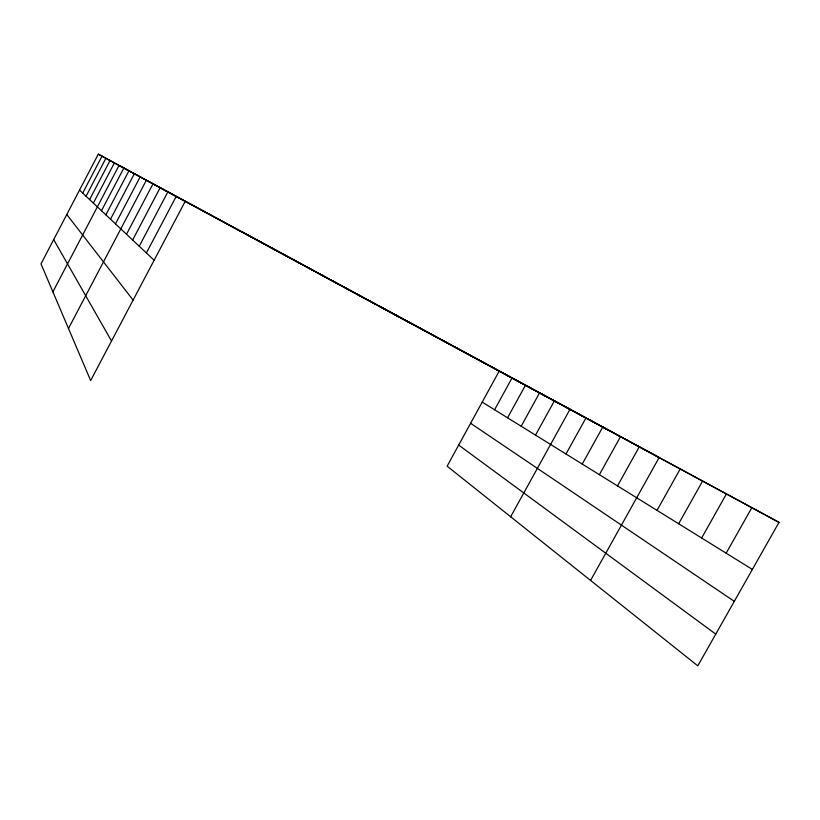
<?xml version="1.0" encoding="UTF-8"?>
<svg xmlns="http://www.w3.org/2000/svg" width="820" height="820" viewBox="0 0 820 820"><rect width="100%" height="100%" fill="white"/><g stroke="black" fill="none" stroke-linecap="round" stroke-linejoin="round"><path stroke-width="1.23" d="M98.297 154.16L41 263.896L90.651 380.572L185.166 201.423L98.297 154.16L779 522.371L697.81 665.84L447.125 466.17L499.288 370.927M82.707 193.1L101.998 156.169M86.059 196.246L105.893 158.301M89.616 199.588L110.023 160.546M93.367 203.124L114.4 162.924M52.89 291.838L119.043 165.445L659.178 457.488L590.574 580.427M101.475 210.74L123.83 168.059M105.852 214.85L128.924 170.826M110.505 219.227L134.347 173.778M115.476 223.901L140.138 176.925M68.49 328.502L146.329 180.297M126.505 234.264L152.971 183.905M132.635 240.034L160.115 187.79M139.246 246.246L167.813 191.982M146.39 252.96L176.136 196.513M494.583 409.774L512.09 377.856M507.559 417.81L525.518 385.123M521.182 426.246L539.611 392.759M535.511 435.112L554.433 400.785M510.645 516.764L570.043 409.231M566.005 454.003L585.992 417.872M582.241 464.058L602.813 426.974M599.389 474.678L620.555 436.578M617.511 485.901L639.313 446.736M657.035 510.378L680.241 468.896M678.642 523.765L702.617 481.012M701.643 538.002L726.438 493.917M726.161 553.192L751.848 507.662M185.166 201.423L779 522.371M378.358 305.553L609.291 430.643M242.546 232.132L409.303 322.567M482.211 402.107L752.37 569.418M470.608 423.294L734.31 601.347M458.677 445.075L715.757 634.126M79.53 190.107L154.139 260.248M66.779 214.522L133.096 300.11M53.679 239.604L111.52 341.017"/></g></svg>
